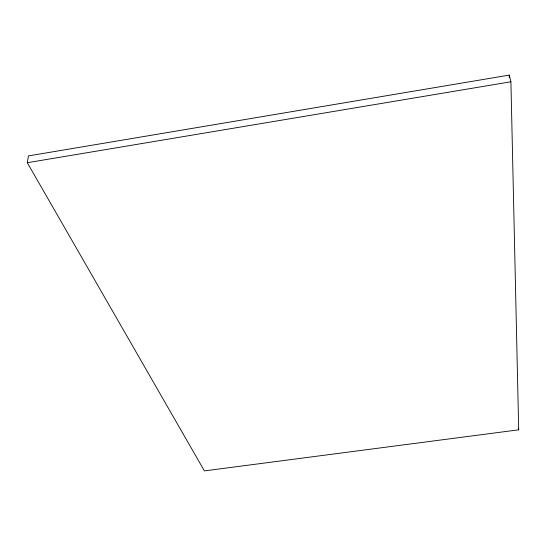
<?xml version="1.0" encoding="UTF-8"?>
<svg xmlns="http://www.w3.org/2000/svg" width="546" height="546" viewBox="0 0 546 546"><rect width="100%" height="100%" fill="white"/><g stroke="black" fill="none" stroke-linecap="round" stroke-linejoin="round"><path stroke-width="0.82" d="M27.3 162.715L28.467 155.91L509.234 75.102L510.913 81.777L518.7 429.818L204.409 470.898L27.3 162.715L510.913 81.777M518.386 428.221L518.7 429.818M509.234 75.102L509.295 77.655"/></g></svg>
